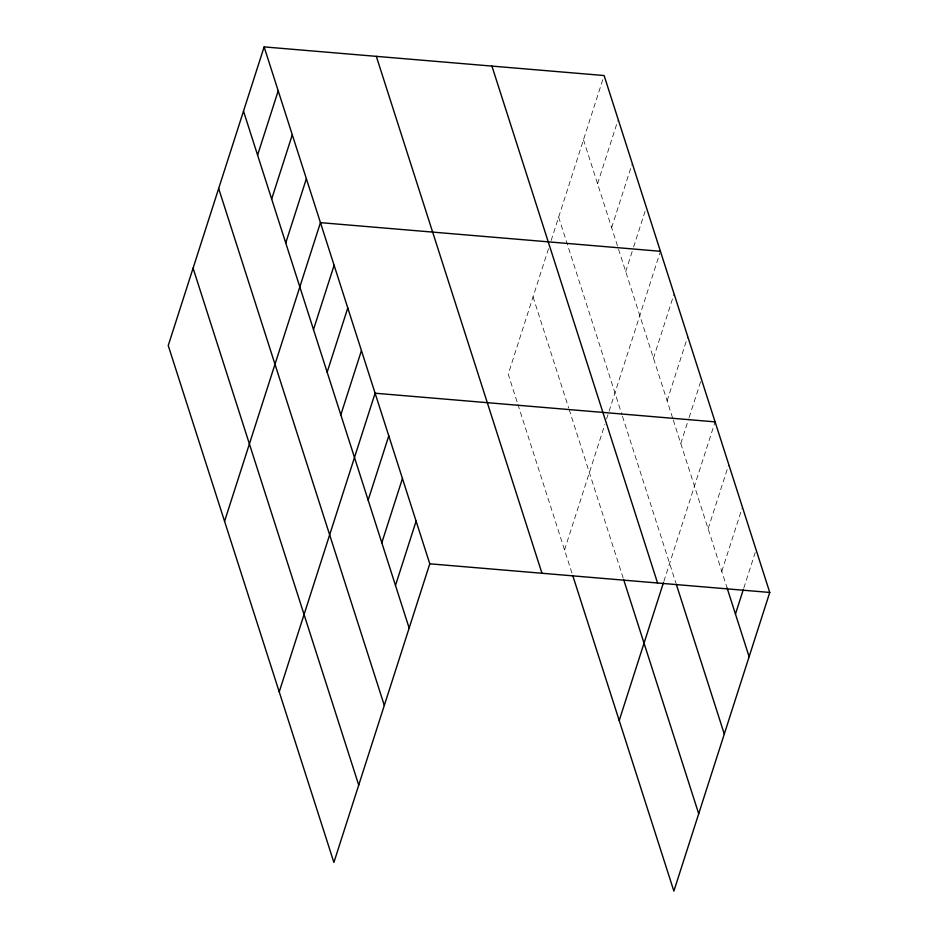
<?xml version="1.0" encoding="UTF-8"?>
<svg xmlns="http://www.w3.org/2000/svg" width="938" height="938" viewBox="0 0 938 938"><rect width="100%" height="100%" fill="white"/><g stroke="black" fill="none" stroke-linecap="round" stroke-linejoin="round"><path stroke-width="0.7" stroke-dasharray="4.69 3.52" d="M548.496 248.746L508.22 374.192L517.459 403.023M551.145 240.503L603.673 76.904M597.565 183.731L617.755 120.85M611.635 227.676L631.825 164.783M625.716 271.61L633.185 248.371M633.619 246.999L645.907 208.717M564.547 549.938L604.822 424.504M606.581 419.005L659.989 252.662M653.469 358.187L674.094 293.934M667.129 400.831L687.753 336.578M680.8 443.475L688.691 418.876M689.137 417.504L700.991 380.594M663.893 581.337L715.084 421.866M708.131 528.774L728.756 464.509M721.791 571.418L741.981 508.525M743.799 588.079L755.207 552.541M583.483 139.797L672.863 418.723M673.296 420.095L727.079 587.927M558.649 217.147L622.011 414.901M622.457 416.284L675.794 582.733M533.054 296.842L568.698 408.053M569.132 409.437L623.324 578.512M517.905 404.395L572.473 574.701"/><path stroke-width="1.41" d="M264.129 46.9L168.242 345.547L333.893 862.456L429.78 563.808L264.129 46.9L604.107 75.544L769.758 592.453L673.871 891.1L572.919 576.084M257.587 155.087L278.211 90.834M271.668 199.032L292.293 134.779M285.738 242.965L306.374 178.712M224.569 521.294L320.456 222.646L660.422 251.29M313.491 329.543L334.116 265.29M327.151 372.187L347.787 307.934M340.822 414.831L361.447 350.578M279.231 691.881L375.118 393.221L715.084 421.866M368.153 500.13L388.778 435.877M381.813 542.774L402.449 478.521M395.484 585.418L416.109 521.165M619.209 720.525L663.447 582.709M735.462 614.062L743.353 589.451M429.78 563.808L769.758 592.453M727.079 587.927L749.122 656.706M676.239 584.104L724.288 734.055M491.922 66.094L657.561 583.002M623.758 579.895L698.704 813.75M376.326 56.35L541.965 573.259M243.505 111.153L409.144 628.061M218.671 188.503L384.31 705.411M193.087 268.198L358.726 785.106"/></g></svg>
